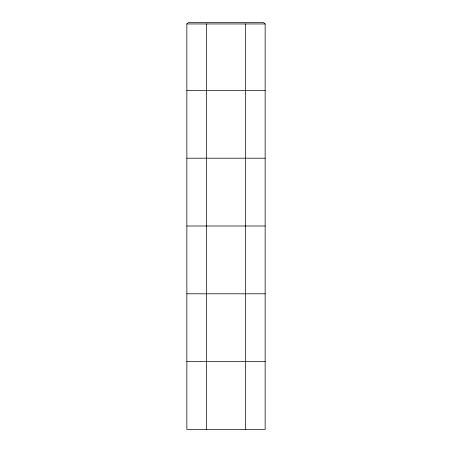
<?xml version="1.0" encoding="UTF-8"?>
<svg xmlns="http://www.w3.org/2000/svg" width="452" height="452" viewBox="0 0 452 452"><rect width="100%" height="100%" fill="white"/><g stroke="black" fill="none" stroke-linecap="round" stroke-linejoin="round"><path stroke-width="0.68" d="M186.857 23.956L188.422 22.6L263.578 22.6L265.143 23.956L265.143 429.4L186.857 429.4L186.857 23.956L265.143 23.956M186.857 90.4L265.143 90.4M186.857 158.2L265.143 158.2M186.857 226L265.143 226M186.857 293.8L265.143 293.8M186.857 361.6L265.143 361.6M245.572 23.956L245.572 429.4M206.428 23.956L206.428 429.4"/></g></svg>
